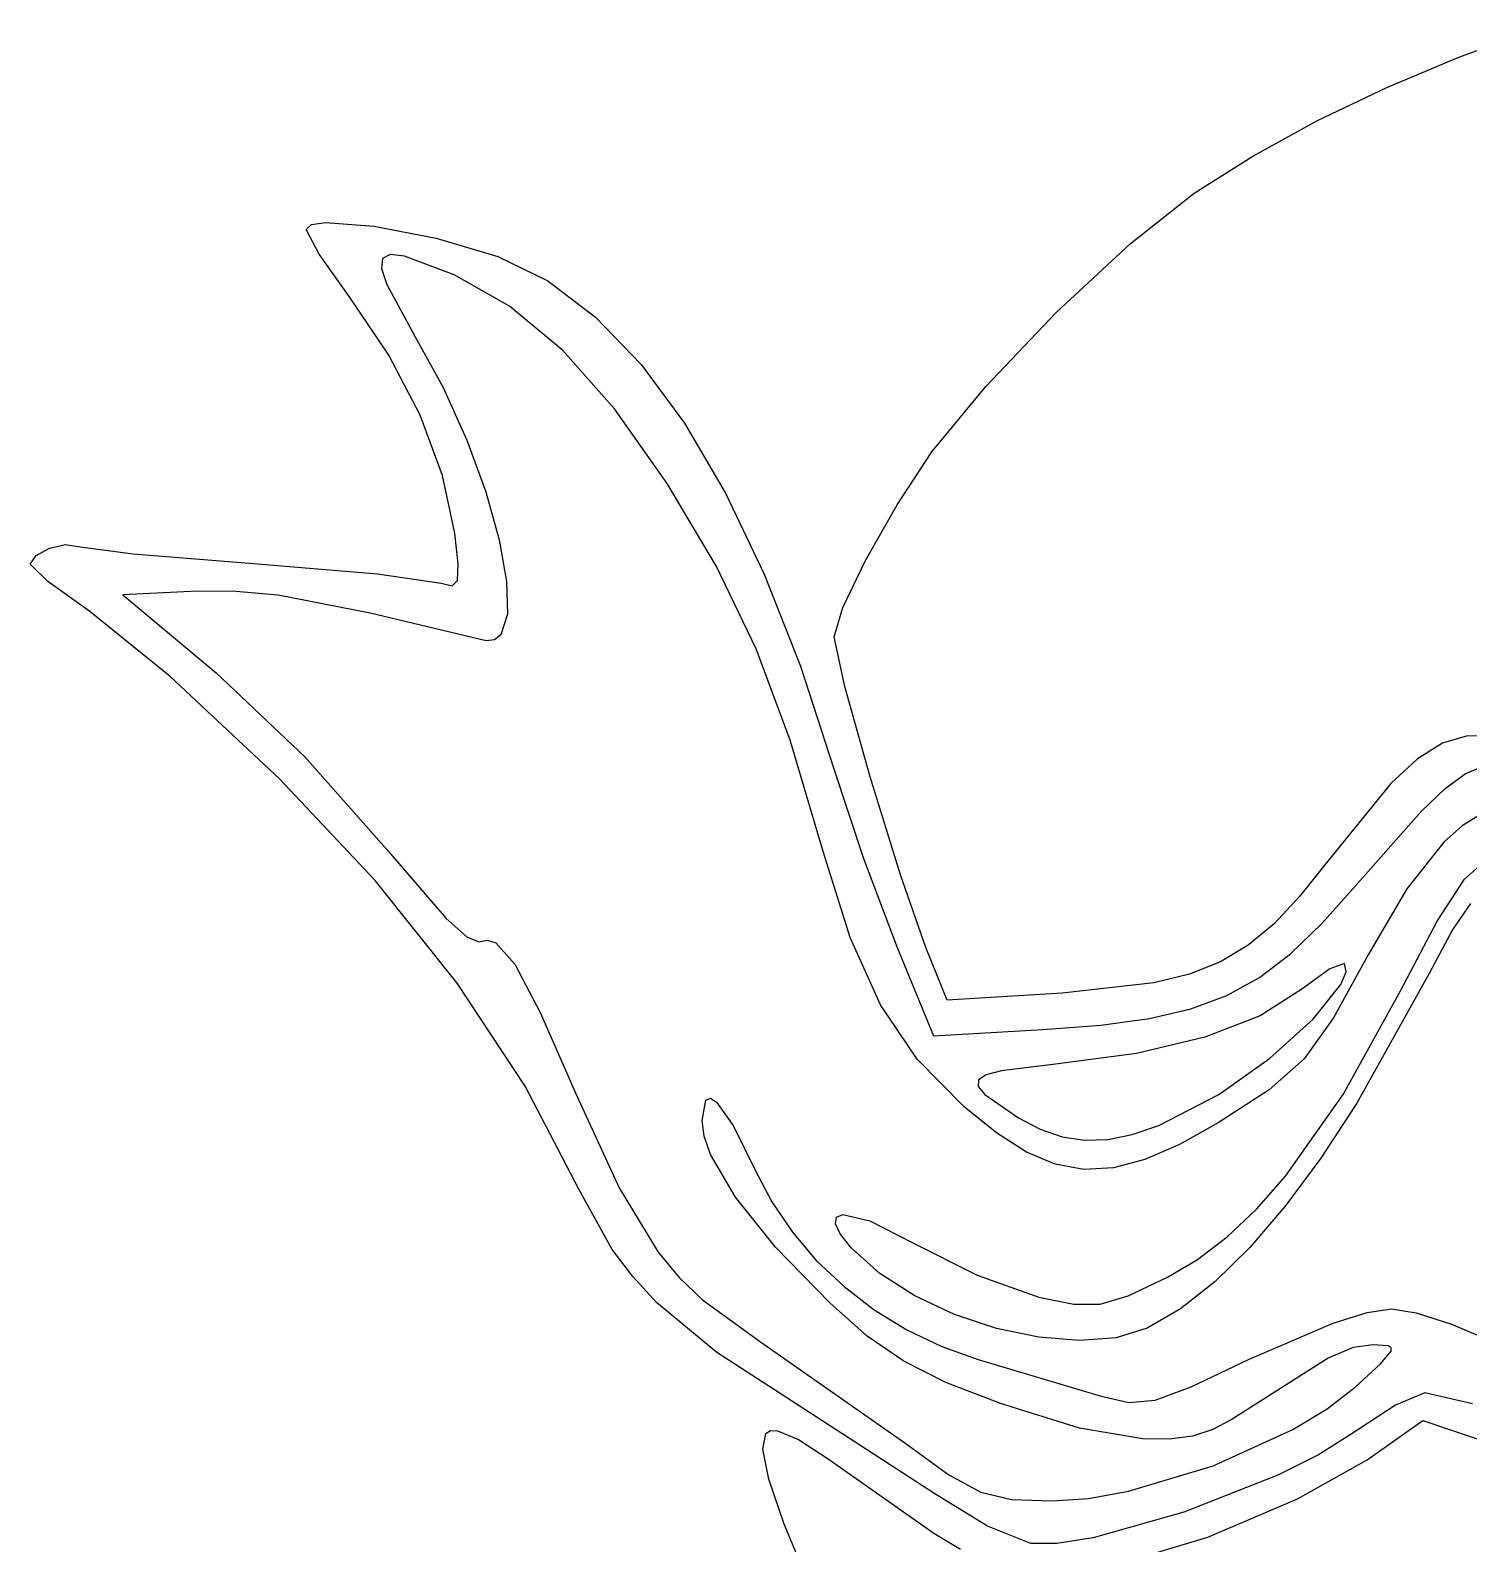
# Model space of a CAD drawing. Extents: x 6 to 299, y 56 to 249.
# Drawn here: x 5.6 to 72.8, y 138.8 to 209.5 of the extents above; entities that cross this region are included whole.
import ezdxf

# ---------------------------------------------------------------- set-up
doc = ezdxf.new("R2010")
doc.units = 0

msp = doc.modelspace()

# ---------------------------------------------------------------- linework, layer by layer
at = {"layer": 'Layer 1'}
for p, q in [((72.34619, 208.245679), (75.78806, 209.501878)), ((68.976935, 206.83048), (72.34619, 208.245679)), ((65.747968, 205.282823), (68.976935, 206.83048)), ((62.726962, 203.629249), (65.747968, 205.282823)), ((59.981589, 201.8963), (62.726962, 203.629249)), ((56.991944, 199.528833), (59.981589, 201.8963)), ((18.527512, 200.207733), (18.767939, 200.435014)), ((19.128729, 199.051093), (18.527512, 200.207733)), ((18.767939, 200.435014), (19.431672, 200.527918)), ((19.431672, 200.527918), (21.683765, 200.359332)), ((21.683765, 200.359332), (24.593207, 199.799442)), ((24.593207, 199.799442), (27.469415, 198.945712)), ((53.542749, 196.318521), (56.991944, 199.528833)), ((20.574204, 197.013028), (19.128729, 199.051093)), ((22.09063, 198.848642), (22.040094, 198.385846)), ((22.445899, 199.035093), (22.09063, 198.848642)), ((23.115392, 198.960382), (22.445899, 199.035093)), ((25.435005, 198.088202), (23.115392, 198.960382)), ((27.469415, 198.945712), (29.803083, 197.798764)), ((22.040094, 198.385846), (22.284802, 197.631523)), ((28.026606, 196.626483), (25.435005, 198.088202)), ((22.284802, 197.631523), (23.621992, 195.187564)), ((29.803083, 197.798764), (32.036853, 196.115624)), ((22.384941, 194.338642), (20.574204, 197.013028)), ((30.5008, 194.560937), (28.026606, 196.626483)), ((32.036853, 196.115624), (34.167634, 193.901006)), ((50.253399, 192.876805), (53.542749, 196.318521)), ((23.621992, 195.187564), (24.920392, 192.823041)), ((23.842306, 191.52908), (22.384941, 194.338642)), ((32.927613, 191.822926), (30.5008, 194.560937)), ((34.167634, 193.901006), (36.192331, 191.159624)), ((24.920392, 192.823041), (26.025698, 190.371025)), ((47.743291, 189.815131), (50.253399, 192.876805)), ((24.888309, 188.714621), (23.842306, 191.52908)), ((35.377075, 188.343814), (32.927613, 191.822926)), ((36.192331, 191.159624), (38.107853, 187.89619)), ((26.025698, 190.371025), (26.908049, 187.959614)), ((46.119139, 187.347583), (47.743291, 189.815131)), ((25.46496, 186.025547), (24.888309, 188.714621)), ((26.908049, 187.959614), (27.537585, 185.716906)), ((37.685905, 184.463059), (35.377075, 188.343814)), ((38.107853, 187.89619), (39.911107, 184.115418)), ((44.65042, 184.771992), (46.119139, 187.347583)), ((25.616444, 184.586111), (25.46496, 186.025547)), ((5.912264, 184.982804), (6.545419, 185.319174)), ((6.545419, 185.319174), (7.281254, 185.49054)), ((7.281254, 185.49054), (7.858424, 185.399974)), ((7.858424, 185.399974), (10.449639, 185.056139)), ((27.537585, 185.716906), (27.884446, 183.771)), ((5.643135, 184.57836), (5.912264, 184.982804)), ((6.459051, 183.762988), (5.643135, 184.57836)), ((10.449639, 185.056139), (16.07068, 184.605792)), ((16.07068, 184.605792), (21.851541, 184.120504)), ((25.587855, 183.817099), (25.616444, 184.586111)), ((39.532633, 180.630029), (37.685905, 184.463059)), ((43.587152, 182.561003), (44.65042, 184.771992)), ((8.420721, 182.372632), (6.459051, 183.762988)), ((21.851541, 184.120504), (24.827014, 183.692662)), ((25.338331, 183.569089), (25.587855, 183.817099)), ((27.884446, 183.771), (27.91877, 182.249994)), ((39.911107, 184.115418), (41.598999, 179.822021)), ((13.454406, 183.311473), (9.967614, 183.143471)), ((9.967614, 183.143471), (14.324399, 179.502235)), ((15.248693, 183.305288), (13.454406, 183.311473)), ((17.22153, 183.127911), (15.248693, 183.305288)), ((21.515641, 182.283456), (17.22153, 183.127911)), ((24.827014, 183.692662), (25.338331, 183.569089)), ((12.170203, 179.334367), (8.420721, 182.372632)), ((43.179354, 181.187265), (43.587152, 182.561003)), ((26.930368, 180.995074), (21.515641, 182.283456)), ((27.91877, 182.249994), (27.610697, 181.281986)), ((27.318931, 181.045387), (26.930368, 180.995074)), ((27.610697, 181.281986), (27.318931, 181.045387)), ((43.676199, 178.868144), (43.179354, 181.187265)), ((41.123204, 176.359175), (39.532633, 180.630029)), ((14.324399, 179.502235), (18.455826, 175.581033)), ((41.598999, 179.822021), (43.168437, 175.020712)), ((17.284478, 174.557001), (12.170203, 179.334367)), ((44.857175, 174.651198), (43.676199, 178.868144)), ((42.663567, 171.16495), (41.123204, 176.359175)), ((71.584486, 176.215539), (70.414107, 175.484872)), ((72.74973, 176.556769), (71.584486, 176.215539)), ((73.982688, 176.541993), (72.74973, 176.556769)), ((18.455826, 175.581033), (22.2708, 171.266688)), ((70.414107, 175.484872), (69.165744, 174.331334)), ((21.754722, 169.802974), (17.284478, 174.557001)), ((43.168437, 175.020712), (44.553746, 170.839267)), ((46.268503, 170.075549), (44.857175, 174.651198)), ((71.701358, 174.101828), (72.637498, 174.794214)), ((72.637498, 174.794214), (73.475287, 175.152672)), ((69.165744, 174.331334), (66.14368, 170.62192)), ((70.588047, 173.028822), (71.701358, 174.101828)), ((67.51462, 169.554175), (70.588047, 173.028822)), ((73.356176, 172.884163), (72.503289, 172.358103)), ((72.503289, 172.358103), (71.650747, 171.605644)), ((22.2708, 171.266688), (25.061101, 168.032136)), ((43.926318, 167.141082), (42.663567, 171.16495)), ((71.650747, 171.605644), (69.921235, 169.422717)), ((44.553746, 170.839267), (46.122514, 166.68588)), ((66.14368, 170.62192), (64.904974, 169.058679)), ((72.614421, 169.877211), (73.701448, 170.842386)), ((25.577632, 165.019329), (21.754722, 169.802974)), ((47.456406, 166.68032), (46.268503, 170.075549)), ((71.332834, 167.912575), (72.614421, 169.877211)), ((64.904974, 169.058679), (63.716545, 167.792393)), ((65.945139, 167.800999), (67.51462, 169.554175)), ((69.921235, 169.422717), (68.116704, 166.337765)), ((72.895703, 168.74038), (72.072927, 167.543634)), ((25.061101, 168.032136), (26.028648, 167.175247)), ((63.716545, 167.792393), (62.510246, 166.789469)), ((64.481463, 166.391407), (65.945139, 167.800999)), ((69.621197, 164.657193), (71.332834, 167.912575)), ((72.072927, 167.543634), (70.965718, 165.465244)), ((26.028648, 167.175247), (26.585732, 166.950709)), ((26.585732, 166.950709), (26.982396, 167.022578)), ((26.982396, 167.022578), (27.376984, 166.899252)), ((27.376984, 166.899252), (28.263483, 165.904457)), ((45.335729, 164.010237), (43.926318, 167.141082)), ((62.510246, 166.789469), (61.217932, 166.016314)), ((46.122514, 166.68588), (47.821926, 162.552473)), ((48.448499, 164.221919), (47.456406, 166.68032)), ((63.034307, 165.284399), (64.481463, 166.391407)), ((68.116704, 166.337765), (66.495698, 163.401739)), ((28.263483, 165.904457), (29.452323, 163.64121)), ((59.771459, 165.439333), (58.102682, 165.024934)), ((61.217932, 166.016314), (59.771459, 165.439333)), ((66.319342, 165.692701), (65.020393, 164.740714)), ((67.011866, 165.936411), (66.319342, 165.692701)), ((66.839285, 164.959594), (67.090677, 165.553577)), ((67.090677, 165.553577), (67.011866, 165.936411)), ((70.965718, 165.465244), (67.586794, 159.416865)), ((28.747503, 160.213893), (25.577632, 165.019329)), ((58.102682, 165.024934), (53.825631, 164.549506)), ((61.514388, 164.43898), (63.034307, 165.284399)), ((65.020393, 164.740714), (63.076017, 163.498879)), ((65.541878, 163.342349), (66.839285, 164.959594)), ((66.940349, 159.823494), (69.621197, 164.657193)), ((47.055432, 161.476178), (45.335729, 164.010237)), ((53.825631, 164.549506), (48.448499, 164.221919)), ((59.832423, 163.814151), (61.514388, 164.43898)), ((29.452323, 163.64121), (31.1506, 159.784398)), ((55.625222, 163.062277), (57.899129, 163.368916)), ((57.899129, 163.368916), (59.832423, 163.814151)), ((63.076017, 163.498879), (60.490778, 162.495334)), ((63.511616, 161.493009), (65.541878, 163.342349)), ((66.495698, 163.401739), (65.122033, 161.490798)), ((47.821926, 162.552473), (52.921419, 162.853237)), ((52.921419, 162.853237), (55.625222, 163.062277)), ((60.490778, 162.495334), (57.295298, 161.739402)), ((49.249056, 159.242673), (47.055432, 161.476178)), ((53.520196, 161.240402), (50.988287, 160.92857)), ((57.295298, 161.739402), (53.520196, 161.240402)), ((61.14047, 159.81991), (63.511616, 161.493009)), ((65.122033, 161.490798), (63.494417, 160.044129)), ((49.917965, 160.498353), (49.901041, 160.195812)), ((50.276399, 160.736867), (49.917965, 160.498353)), ((50.988287, 160.92857), (50.276399, 160.736867)), ((31.258629, 155.394491), (28.747503, 160.213893)), ((31.1506, 159.784398), (33.132847, 155.461365)), ((49.901041, 160.195812), (50.213684, 159.812031)), ((50.213684, 159.812031), (51.779904, 158.731887)), ((58.332472, 158.375072), (61.14047, 159.81991)), ((63.494417, 160.044129), (61.111553, 158.500922)), ((61.14047, 159.81991), (61.14047, 159.81991)), ((64.249341, 156.004488), (66.940349, 159.823494)), ((37.013789, 158.606329), (37.19036, 159.558464)), ((37.19036, 159.558464), (37.402661, 159.640888)), ((37.402661, 159.640888), (37.690161, 159.467805)), ((37.690161, 159.467805), (38.468328, 158.375874)), ((50.756876, 158.022394), (49.249056, 159.242673)), ((67.586794, 159.416865), (65.903842, 156.851138)), ((37.11409, 157.870161), (37.013789, 158.606329)), ((38.468328, 158.375874), (39.479993, 156.32419)), ((51.779904, 158.731887), (52.800196, 158.198051)), ((57.09821, 157.951995), (58.332472, 158.375072)), ((61.111553, 158.500922), (59.303909, 157.487954)), ((37.41086, 157.022546), (37.11409, 157.870161)), ((52.157596, 157.130525), (50.756876, 158.022394)), ((52.800196, 158.198051), (53.821063, 157.85069)), ((53.821063, 157.85069), (54.863615, 157.692258)), ((54.863615, 157.692258), (55.948961, 157.725208)), ((55.948961, 157.725208), (57.09821, 157.951995)), ((38.569007, 155.028424), (37.41086, 157.022546)), ((53.501194, 156.563941), (52.157596, 157.130525)), ((59.303909, 157.487954), (57.689027, 156.784648)), ((39.479993, 156.32419), (40.262548, 154.813027)), ((54.837647, 156.319516), (53.501194, 156.563941)), ((56.216933, 156.394127), (54.837647, 156.319516)), ((57.689027, 156.784648), (56.216933, 156.394127)), ((65.903842, 156.851138), (64.233211, 154.601085)), ((33.132847, 155.461365), (34.963125, 152.451433)), ((62.892496, 154.466246), (64.249341, 156.004488)), ((32.820504, 152.576266), (31.258629, 155.394491)), ((40.438631, 152.694857), (38.569007, 155.028424)), ((40.262548, 154.813027), (41.228779, 153.386688)), ((43.237037, 153.78909), (43.285957, 154.090713)), ((43.285957, 154.090713), (43.58448, 154.214726)), ((43.58448, 154.214726), (44.844731, 153.9228)), ((61.524076, 153.170579), (62.892496, 154.466246)), ((64.233211, 154.601085), (62.580885, 152.674231)), ((41.228779, 153.386688), (42.361093, 152.060158)), ((43.459119, 153.311635), (43.237037, 153.78909)), ((44.844731, 153.9228), (46.846583, 152.899073)), ((42.970134, 150.09274), (40.438631, 152.694857)), ((43.973606, 152.66013), (43.459119, 153.311635)), ((45.308148, 151.458959), (43.973606, 152.66013)), ((46.846583, 152.899073), (49.85681, 151.384002)), ((60.141067, 152.113786), (61.524076, 153.170579)), ((62.580885, 152.674231), (60.952853, 151.078099)), ((33.775572, 151.315757), (32.820504, 152.576266)), ((34.963125, 152.451433), (35.943701, 151.274647)), ((42.361093, 152.060158), (43.641897, 150.848425)), ((58.740458, 151.292168), (60.141067, 152.113786)), ((34.886831, 150.114828), (33.775572, 151.315757)), ((35.943701, 151.274647), (37.033194, 150.229059)), ((46.94727, 150.414769), (45.308148, 151.458959)), ((49.85681, 151.384002), (52.742191, 150.362006)), ((56.900515, 150.421103), (58.740458, 151.292168)), ((43.641897, 150.848425), (45.053599, 149.766475)), ((60.952853, 151.078099), (59.355098, 149.820213)), ((37.698228, 147.773248), (34.886831, 150.114828)), ((37.033194, 150.229059), (39.734812, 148.268698)), ((44.723681, 148.544752), (42.970134, 150.09274)), ((48.794817, 149.553665), (46.94727, 150.414769)), ((52.742191, 150.362006), (54.367188, 150.028256)), ((54.367188, 150.028256), (55.598027, 150.023877)), ((55.598027, 150.023877), (56.900515, 150.421103)), ((59.355098, 149.820213), (57.793608, 148.908098)), ((68.070963, 149.638092), (69.194686, 149.812152)), ((69.194686, 149.812152), (70.353057, 149.618911)), ((45.053599, 149.766475), (46.578606, 148.829294)), ((50.754638, 148.901752), (48.794817, 149.553665)), ((62.522622, 147.452472), (66.48417, 149.151352)), ((66.48417, 149.151352), (68.070963, 149.638092)), ((70.353057, 149.618911), (72.007279, 149.091454)), ((72.007279, 149.091454), (76.137442, 147.347503)), ((46.426083, 147.36906), (44.723681, 148.544752)), ((46.578606, 148.829294), (48.199326, 148.051871)), ((52.730581, 148.485134), (50.754638, 148.901752)), ((54.626491, 148.329916), (52.730581, 148.485134)), ((56.346218, 148.462202), (54.626491, 148.329916)), ((57.793608, 148.908098), (56.346218, 148.462202)), ((41.495311, 145.314597), (37.698228, 147.773248)), ((39.734812, 148.268698), (46.480516, 143.5525)), ((48.199326, 148.051871), (49.898165, 147.44919)), ((67.415327, 148.005538), (66.241583, 147.509042)), ((68.346153, 148.129487), (67.415327, 148.005538)), ((69.047735, 148.083767), (68.346153, 148.129487)), ((68.692602, 147.252789), (69.184888, 147.84224)), ((69.190928, 147.996986), (69.047735, 148.083767)), ((69.184888, 147.84224), (69.190928, 147.996986)), ((48.393352, 146.379175), (46.426083, 147.36906)), ((49.898165, 147.44919), (55.652058, 145.73458)), ((59.851242, 146.169603), (62.522622, 147.452472)), ((66.241583, 147.509042), (61.714016, 144.63334)), ((67.505868, 146.163295), (68.692602, 147.252789)), ((50.941501, 145.388609), (48.393352, 146.379175)), ((55.652058, 145.73458), (56.93319, 145.439983)), ((58.160508, 145.541881), (59.851242, 146.169603)), ((66.193723, 145.151105), (67.505868, 146.163295)), ((70.750749, 145.890821), (69.39346, 145.317379)), ((72.982392, 145.380339), (70.750749, 145.890821)), ((47.882903, 141.169345), (41.495311, 145.314597)), ((54.640688, 144.241693), (50.941501, 145.388609)), ((56.93319, 145.439983), (58.160508, 145.541881)), ((64.599209, 144.18118), (66.193723, 145.151105)), ((69.39346, 145.317379), (67.275682, 143.938681)), ((57.588885, 143.739139), (54.640688, 144.241693)), ((60.866508, 144.175015), (59.906519, 143.872502)), ((61.714016, 144.63334), (60.866508, 144.175015)), ((60.867252, 142.482402), (64.599209, 144.18118)), ((68.072155, 142.758693), (70.658928, 144.59782)), ((70.658928, 144.59782), (75.099141, 143.092438)), ((39.847228, 143.254625), (39.983683, 143.988916)), ((39.983683, 143.988916), (40.20959, 144.127376)), ((40.20959, 144.127376), (40.539945, 144.122833)), ((40.539945, 144.122833), (41.511989, 143.713095)), ((41.511989, 143.713095), (42.895785, 142.816422)), ((46.480516, 143.5525), (48.532702, 142.067601)), ((58.818996, 143.726858), (57.588885, 143.739139)), ((59.906519, 143.872502), (58.818996, 143.726858)), ((67.275682, 143.938681), (65.785962, 143.003915)), ((40.134607, 141.863238), (39.847228, 143.254625)), ((42.895785, 142.816422), (47.831166, 139.346912)), ((65.785962, 143.003915), (63.897512, 142.05573)), ((64.819787, 140.941272), (68.072155, 142.758693)), ((48.532702, 142.067601), (50.021703, 141.256365)), ((56.918366, 141.295525), (60.867252, 142.482402)), ((63.897512, 142.05573), (59.508063, 140.317687)), ((40.849849, 139.758038), (40.134607, 141.863238)), ((50.332217, 139.674831), (47.882903, 141.169345)), ((50.021703, 141.256365), (51.46021, 140.917348)), ((51.46021, 140.917348), (53.360915, 140.849107)), ((53.360915, 140.849107), (55.052688, 140.965473)), ((55.052688, 140.965473), (56.918366, 141.295525)), ((60.632769, 139.154335), (64.819787, 140.941272)), ((59.508063, 140.317687), (55.27461, 139.121725)), ((43.580027, 133.179312), (40.849849, 139.758038)), ((47.831166, 139.346912), (49.084442, 138.587125)), ((52.364426, 138.865015), (50.332217, 139.674831)), ((53.581154, 138.85114), (52.364426, 138.865015)), ((55.27461, 139.121725), (53.581154, 138.85114)), ((56.581923, 137.9451), (60.632769, 139.154335))]:
    msp.add_line(p, q, dxfattribs=at)

doc.saveas('drawing.dxf')
